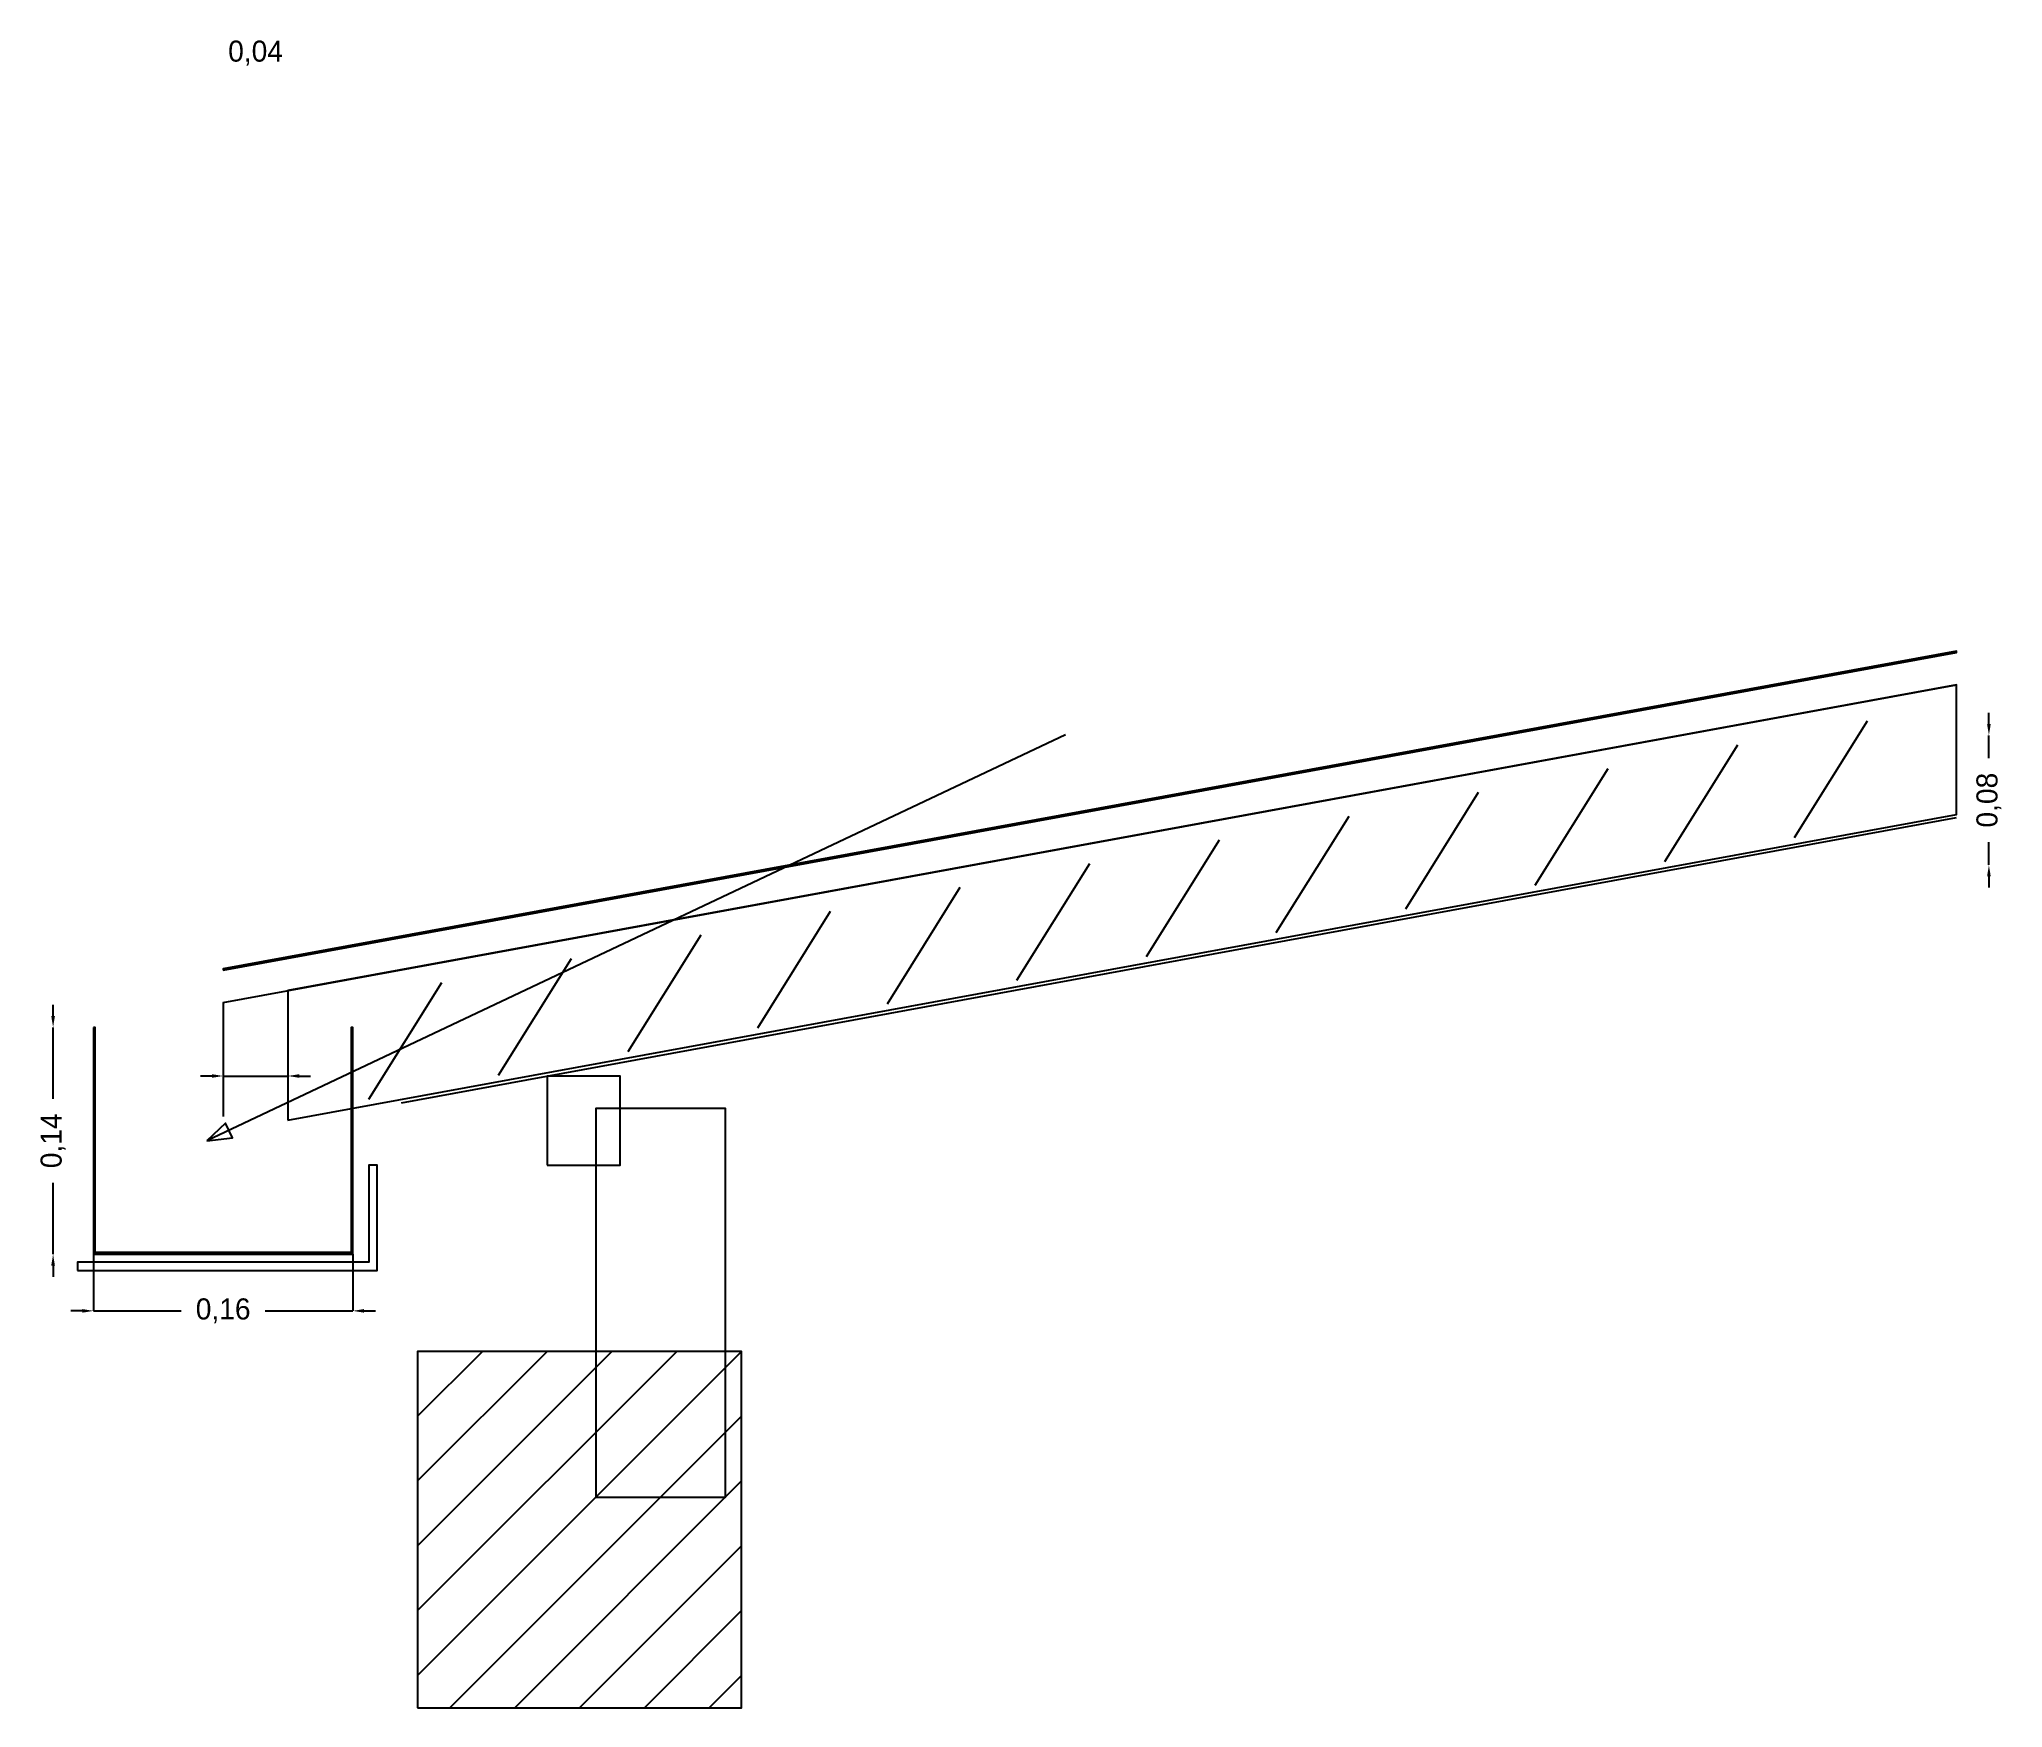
# Model space of a CAD drawing. Header units: metres. Extents: x 0 to 11.1, y 0 to 1.
# Drawn here: x -0.034 to 1.179, y 0 to 1.03 of the extents above.
import ezdxf

# ---------------------------------------------------------------- set-up
doc = ezdxf.new("R2010")
doc.units = ezdxf.units.M
for name, color, linetype in [('COTAS', 4, 'Continuous'), ('G_MEDIDO', 8, 'Continuous'), ('P_PROPUESTO', 5, 'Continuous')]:
    doc.layers.add(name, color=color, linetype=linetype)
doc.dimstyles.get("Standard").update_dxf_attribs({"dimtxt": 2.5, "dimasz": 2.5, "dimexe": 1.25, "dimexo": 0.625, "dimtad": 1, "dimcen": 2.5, "dimazin": 3, "dimtfac": 1, "dimtmove": 0, "dimatfit": 3})

# ---------------------------------------------------------------- blocks, each defined once
blk = doc.blocks.new('_CLOSEDFILLED')
at = {"color": 0, "linetype": 'BYBLOCK'}
blk.add_solid([(-1, 0.16), (0, 0), (-1, -0.16)], dxfattribs=at)
blk = doc.blocks.new('*D1')
for p, q in [((0, 0.28), (0, 0.245)), ((0.16, 0.28), (0.16, 0.245)), ((-0.007, 0.245), (-0.014, 0.245)), ((0, 0.245), (0.054, 0.245)), ((0.106, 0.245), (0.16, 0.245)), ((0.167, 0.245), (0.174, 0.245))]:
    blk.add_line(p, q)
at = {"layer": 'Defpoints'}
for p in [(0, 0.28), (0.16, 0.28), (0, 0.245)]:
    blk.add_point(p, dxfattribs=at)
at = {"layer": 'COTAS', "xscale": 0.007, "yscale": 0.007}
blk.add_blockref('_CLOSEDFILLED', (0, 0.245), dxfattribs=at)
at = {"layer": 'COTAS', "xscale": 0.007, "yscale": 0.007, "rotation": 180}
blk.add_blockref('_CLOSEDFILLED', (0.16, 0.245), dxfattribs=at)
at = {"layer": 'COTAS', "insert": (0.08, 0.245), "char_height": 0.013, "attachment_point": 5}
blk.add_mtext('0,16', dxfattribs=at)
blk = doc.blocks.new('*D2')
for p, q in [((1.17, 0.6073), (1.17, 0.6143)), ((1.17, 0.6003), (1.17, 0.6003)), ((1.17, 0.5863), (1.17, 0.6003)), ((1.17, 0.5203), (1.17, 0.5343)), ((1.17, 0.5203), (1.17, 0.5203)), ((1.17, 0.5133), (1.17, 0.5063))]:
    blk.add_line(p, q)
at = {"layer": 'Defpoints'}
for p in [(1.17, 0.6003), (1.17, 0.5203), (1.17, 0.5203)]:
    blk.add_point(p, dxfattribs=at)
at = {"layer": 'COTAS', "xscale": 0.007, "yscale": 0.007}
for p, rotation in [((1.17, 0.6003), 270), ((1.17, 0.5203), 90)]:
    blk.add_blockref('_CLOSEDFILLED', p, dxfattribs=dict(at, rotation=rotation))
at = {"layer": 'COTAS', "insert": (1.17, 0.5603), "char_height": 0.013, "attachment_point": 5, "rotation": 90}
blk.add_mtext('0,08', dxfattribs=at)
blk = doc.blocks.new('*D3')
for p, q in [((0.073, 0.39), (0.066, 0.39)), ((0.08, 0.39), (0.08, 0.39)), ((0.08, 0.39), (0.12, 0.39)), ((0.12, 0.39), (0.12, 0.39)), ((0.127, 0.39), (0.134, 0.39))]:
    blk.add_line(p, q)
at = {"layer": 'Defpoints'}
for p in [(0.08, 0.39), (0.08, 0.39), (0.12, 0.39)]:
    blk.add_point(p, dxfattribs=at)
at = {"layer": 'COTAS', "xscale": 0.007, "yscale": 0.007}
blk.add_blockref('_CLOSEDFILLED', (0.08, 0.39), dxfattribs=at)
at = {"layer": 'COTAS', "xscale": 0.007, "yscale": 0.007, "rotation": 180}
blk.add_blockref('_CLOSEDFILLED', (0.12, 0.39), dxfattribs=at)
at = {"layer": 'COTAS', "insert": (0.1, 1.0215), "char_height": 0.013, "attachment_point": 5}
blk.add_mtext('0,04', dxfattribs=at)
blk = doc.blocks.new('*D4')
for p, q in [((-0.025, 0.427), (-0.025, 0.434)), ((-0.025, 0.42), (-0.025, 0.42)), ((-0.025, 0.376), (-0.025, 0.42)), ((-0.025, 0.28), (-0.025, 0.324)), ((-0.025, 0.28), (-0.025, 0.28)), ((-0.025, 0.273), (-0.025, 0.266))]:
    blk.add_line(p, q)
at = {"layer": 'Defpoints'}
for p in [(-0.025, 0.42), (-0.025, 0.28), (-0.025, 0.28)]:
    blk.add_point(p, dxfattribs=at)
at = {"layer": 'COTAS', "xscale": 0.007, "yscale": 0.007}
for p, rotation in [((-0.025, 0.42), 270), ((-0.025, 0.28), 90)]:
    blk.add_blockref('_CLOSEDFILLED', p, dxfattribs=dict(at, rotation=rotation))
at = {"layer": 'COTAS', "insert": (-0.025, 0.35), "char_height": 0.013, "attachment_point": 5, "rotation": 90}
blk.add_mtext('0,14', dxfattribs=at)

msp = doc.modelspace()

# ---------------------------------------------------------------- linework, layer by layer
at = {"layer": 'G_MEDIDO'}
for p, q in [((1.05, 0.5372), (1.095, 0.6092)), ((0.97, 0.5225), (1.015, 0.5945)), ((0.89, 0.5078), (0.935, 0.5798)), ((0.81, 0.4932), (0.855, 0.5652)), ((0.73, 0.4785), (0.775, 0.5505)), ((0.65, 0.4638), (0.695, 0.5358)), ((0.57, 0.4492), (0.615, 0.5212)), ((0.49, 0.4345), (0.535, 0.5065)), ((0.41, 0.4198), (0.455, 0.4918)), ((0.33, 0.4052), (0.375, 0.4772)), ((0.25, 0.3905), (0.295, 0.4625)), ((0.17, 0.3758), (0.215, 0.4478)), ((0.2, 0.22), (0.2, 0.22)), ((0.2, 0.18), (0.24, 0.22)), ((0.2, 0.14), (0.28, 0.22)), ((0.2, 0.1), (0.32, 0.22)), ((0.2, 0.06), (0.36, 0.22)), ((0.2, 0.02), (0.4, 0.22)), ((0.22, 0), (0.4, 0.18)), ((0.26, 0), (0.4, 0.14)), ((0.3, 0), (0.4, 0.1)), ((0.34, 0), (0.4, 0.06)), ((0.38, 0), (0.4, 0.02))]:
    msp.add_line(p, q, dxfattribs=at)
for points in [[(0.08, 0.4553), (1.15, 0.6515), (1.15, 0.6523), (0.08, 0.4561)], [(0.12, 0.3627), (1.15, 0.5515), (1.15, 0.6315), (0.12, 0.4427)], [(0, 0.42), (0, 0.28), (0.16, 0.28), (0.16, 0.42), (0.159, 0.42), (0.159, 0.281), (0.001, 0.281), (0.001, 0.42)], [(0.28, 0.335), (0.325, 0.335), (0.325, 0.39), (0.28, 0.39)], [(0.31, 0.13), (0.39, 0.13), (0.39, 0.37), (0.31, 0.37)], [(0.2, 0), (0.4, 0), (0.4, 0.22), (0.2, 0.22)]]:
    msp.add_lwpolyline(points, close=True, dxfattribs=at)
at = {"layer": 'P_PROPUESTO'}
for p, q in [((0.08, 0.4353), (1.15, 0.6315)), ((0.6, 0.6007), (0.07, 0.35)), ((0.19, 0.3735), (1.15, 0.5495)), ((0.08, 0.4353), (0.08, 0.4053)), ((0.08, 0.4053), (0.08, 0.365))]:
    msp.add_line(p, q, dxfattribs=at)
for points in [[(0.07, 0.35), (0.0857, 0.3519), (0.0814, 0.3609)], [(-0.01, 0.27), (0.175, 0.27), (0.175, 0.335), (0.17, 0.335), (0.17, 0.275), (-0.01, 0.275)]]:
    msp.add_lwpolyline(points, close=True, dxfattribs=at)

# ---------------------------------------------------------------- dimensions: what is measured, and where the dimension line sits
at = {"layer": 'COTAS'}
for base, p1, p2, picture, middle in [((0.08, 0.39), (0.08, 0.39), (0.12, 0.39), '*D3', (0.1, 1.0215)), ((0, 0.245), (0, 0.28), (0.16, 0.28), '*D1', (0.08, 0.245))]:
    dim = msp.add_linear_dim(base=base, p1=p1, p2=p2, dimstyle='Standard', override={"dimtxt": 0.013, "dimasz": 0.007}, dxfattribs=at)
    dim.commit()
    dim.dimension.update_dxf_attribs({"geometry": picture, "text_midpoint": middle})
for base, p1, p2, picture, middle in [((1.17, 0.5203), (1.17, 0.5203), (1.17, 0.6003), '*D2', (1.17, 0.5603)), ((-0.025, 0.28), (-0.025, 0.28), (-0.025, 0.42), '*D4', (-0.025, 0.35))]:
    dim = msp.add_linear_dim(base=base, p1=p1, p2=p2, angle=90, dimstyle='Standard', override={"dimtxt": 0.013, "dimasz": 0.007}, dxfattribs=at)
    dim.commit()
    dim.dimension.update_dxf_attribs({"geometry": picture, "text_midpoint": middle})

doc.saveas('drawing.dxf')
